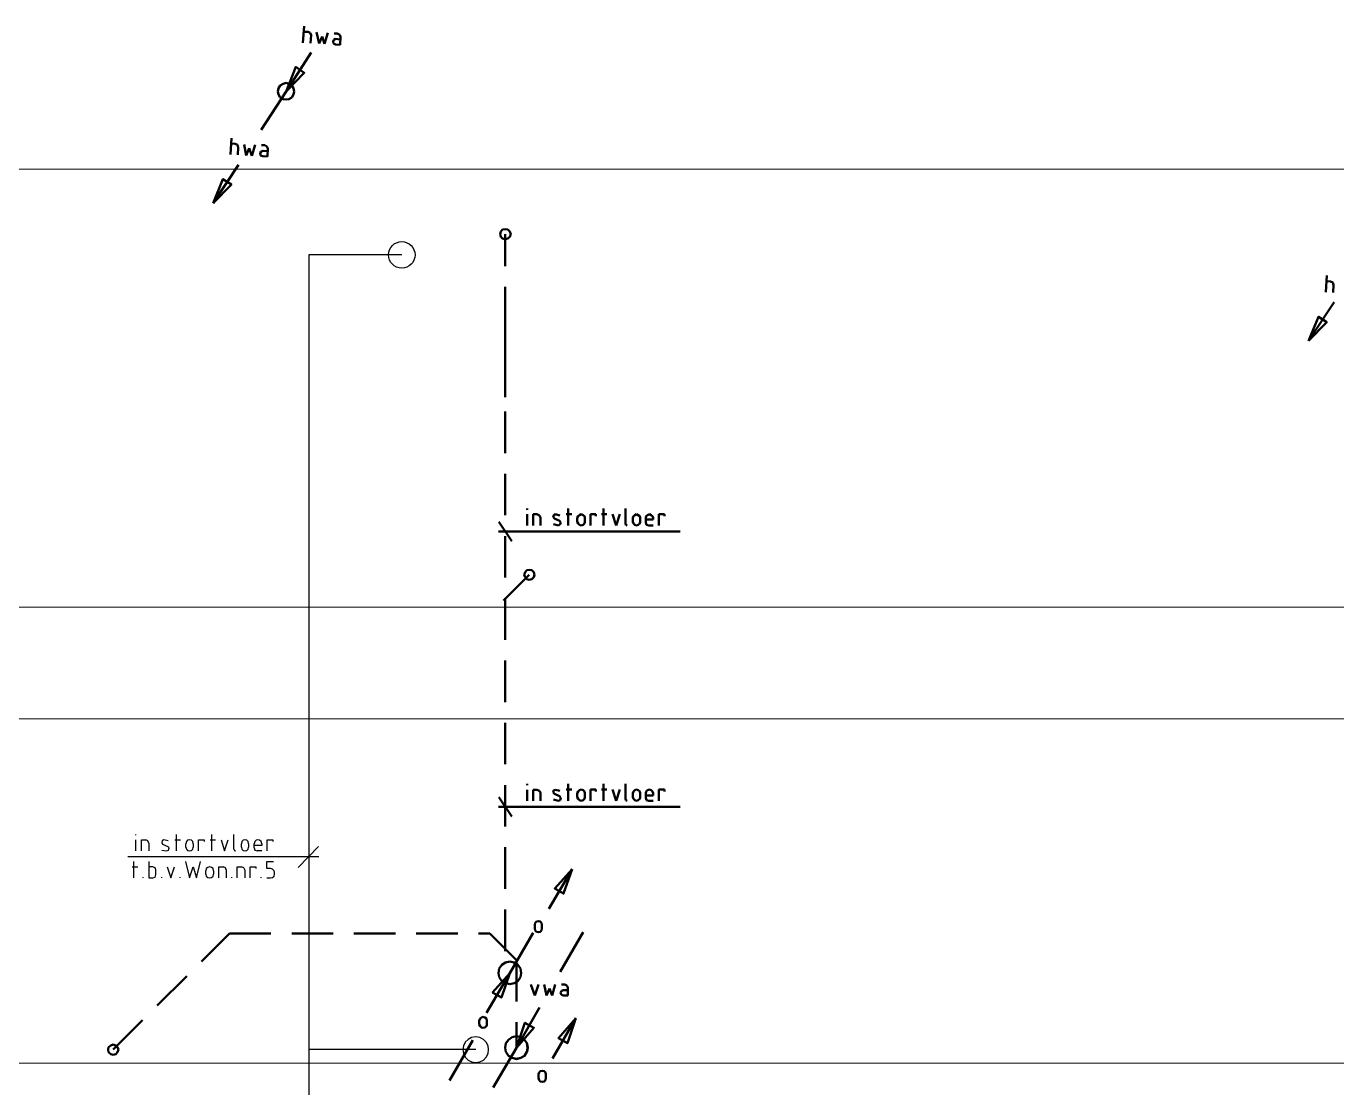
# Model space of a CAD drawing. Header units: metres. Extents: x -4.5 to 35.1, y -3.6 to 25.4.
# Drawn here: x 14.81 to 21.13, y 11.07 to 16.19 of the extents above; entities that cross this region are included whole.
import ezdxf

# ---------------------------------------------------------------- set-up
doc = ezdxf.new("R2010")
doc.units = ezdxf.units.M
doc.linetypes.add('VERDECKT2_S2', pattern=[0.27, 0.2, -0.07])
doc.layers.add('New_A Stramien', color=7, linetype='Continuous', lineweight=13)
doc.layers.add('Standard', color=7, linetype='Continuous', lineweight=25)

msp = doc.modelspace()

# ---------------------------------------------------------------- linework, layer by layer
at = {"layer": 'New_A Stramien', "color": 252, "linetype": 'Continuous', "lineweight": 13}
for p, q in [((-2.89, 15.5), (25.9, 15.5)), ((-2.89, 15.5), (25.9, 15.5)), ((-2.8287, 12.85), (25.9613, 12.85)), ((-2.8287, 12.85), (25.9613, 12.85))]:
    msp.add_line(p, q, dxfattribs=at)
at = {"layer": 'Standard', "color": 4, "linetype": 'Continuous', "lineweight": 50}
for p, q in [((16.148, 16.1085), (16.1541, 16.1881)), ((16.1521, 16.1616), (16.1725, 16.1616)), ((16.1827, 16.1554), (16.1725, 16.1616)), ((16.1868, 16.1452), (16.1827, 16.1554)), ((16.1868, 16.1452), (16.1847, 16.1064)), ((16.2133, 16.1595), (16.2255, 16.1044)), ((16.2255, 16.1044), (16.2398, 16.1391)), ((16.2398, 16.1391), (16.2521, 16.1024)), ((16.2521, 16.1024), (16.2684, 16.1554)), ((16.297, 16.1228), (16.2929, 16.1146)), ((16.2929, 16.1146), (16.2949, 16.1044)), ((16.3051, 16.1268), (16.297, 16.1228)), ((16.299, 16.1534), (16.3133, 16.1534)), ((16.3051, 16.1268), (16.3276, 16.1248)), ((16.3255, 16.1473), (16.3133, 16.1534)), ((16.3296, 16.1371), (16.3255, 16.1473)), ((16.3296, 16.1371), (16.3276, 16.0983)), ((16.0663, 15.8738), (16.1868, 16.0616)), ((16.2949, 16.1044), (16.3051, 16.1003)), ((16.3276, 16.0983), (16.3051, 16.1003)), ((15.9459, 15.6881), (16.0663, 15.8738)), ((16.0296, 15.8901), (16.0276, 15.8738)), ((16.0276, 15.8738), (16.0296, 15.8595)), ((16.0378, 15.9024), (16.0296, 15.8901)), ((16.0296, 15.8595), (16.0378, 15.8452)), ((16.052, 15.9105), (16.0378, 15.9024)), ((16.0663, 15.9146), (16.052, 15.9105)), ((16.0806, 15.9105), (16.0663, 15.9146)), ((16.0949, 15.9024), (16.0806, 15.9105)), ((16.1031, 15.8901), (16.0949, 15.9024)), ((16.0949, 15.8452), (16.1031, 15.8595)), ((16.1051, 15.8738), (16.1031, 15.8901)), ((16.1031, 15.8595), (16.1051, 15.8738)), ((16.0378, 15.8452), (16.052, 15.837)), ((16.052, 15.837), (16.0663, 15.835)), ((16.0663, 15.835), (16.0806, 15.837)), ((16.0806, 15.837), (16.0949, 15.8452)), ((15.799, 15.5697), (15.8031, 15.6493)), ((15.801, 15.6228), (15.8214, 15.6207)), ((15.8317, 15.6166), (15.8214, 15.6207)), ((15.8357, 15.6044), (15.8317, 15.6166)), ((15.8357, 15.6044), (15.8337, 15.5676)), ((15.8643, 15.6187), (15.8745, 15.5656)), ((15.8745, 15.5656), (15.8888, 15.6003)), ((15.8888, 15.6003), (15.901, 15.5636)), ((15.901, 15.5636), (15.9174, 15.6166)), ((15.948, 15.6146), (15.9643, 15.6146)), ((15.9745, 15.6085), (15.9643, 15.6146)), ((15.9786, 15.5982), (15.9745, 15.6085)), ((15.9459, 15.584), (15.9418, 15.5758)), ((15.9418, 15.5758), (15.9439, 15.5656)), ((15.9439, 15.5656), (15.9541, 15.5615)), ((15.9561, 15.588), (15.9459, 15.584)), ((15.9765, 15.5595), (15.9541, 15.5615)), ((15.9561, 15.588), (15.9786, 15.586)), ((15.9786, 15.5982), (15.9765, 15.5595)), ((15.7153, 15.335), (15.8378, 15.5207)), ((21.0778, 14.9069), (21.0819, 14.9865)), ((21.0799, 14.9599), (21.1003, 14.9579)), ((21.1105, 14.9538), (21.1003, 14.9579)), ((21.1146, 14.9416), (21.1105, 14.9538)), ((21.1146, 14.9416), (21.1125, 14.9048)), ((20.9942, 14.6722), (21.1166, 14.8579))]:
    msp.add_line(p, q, dxfattribs=at)
at = {"layer": 'Standard', "color": 32, "linetype": 'Continuous', "lineweight": 50}
for p, q in [((17.0981, 15.1861), (17.1022, 15.1983)), ((17.1022, 15.1983), (17.0981, 15.1861)), ((17.1022, 15.1738), (17.0981, 15.1861)), ((17.0981, 15.1861), (17.1022, 15.1738)), ((17.1022, 15.1983), (17.1103, 15.2085)), ((17.1103, 15.2085), (17.1022, 15.1983)), ((17.1103, 15.1657), (17.1022, 15.1738)), ((17.1022, 15.1738), (17.1103, 15.1657)), ((17.1103, 15.2085), (17.1226, 15.2106)), ((17.1226, 15.2106), (17.1103, 15.2085)), ((17.1226, 15.1616), (17.1103, 15.1657)), ((17.1103, 15.1657), (17.1226, 15.1616)), ((17.1226, 15.2106), (17.1348, 15.2085)), ((17.1348, 15.2085), (17.1226, 15.2106)), ((17.1348, 15.1657), (17.1226, 15.1616)), ((17.1226, 15.1616), (17.1348, 15.1657)), ((17.1348, 15.2085), (17.145, 15.1983)), ((17.145, 15.1983), (17.1348, 15.2085)), ((17.145, 15.1738), (17.1348, 15.1657)), ((17.1348, 15.1657), (17.145, 15.1738)), ((17.145, 15.1983), (17.1491, 15.1861)), ((17.1491, 15.1861), (17.145, 15.1983)), ((17.1491, 15.1861), (17.145, 15.1738)), ((17.145, 15.1738), (17.1491, 15.1861)), ((17.1226, 14.8716), (17.1226, 14.4002)), ((17.2287, 13.8573), (17.2287, 13.8634)), ((17.2287, 13.7818), (17.2287, 13.8369)), ((17.2573, 13.7818), (17.2573, 13.8369)), ((17.2573, 13.8369), (17.2757, 13.8369)), ((17.2879, 13.8308), (17.2757, 13.8369)), ((17.3573, 13.8328), (17.3532, 13.8226)), ((17.3655, 13.8369), (17.3573, 13.8328)), ((17.3859, 13.8308), (17.3655, 13.8369)), ((17.4165, 13.8369), (17.443, 13.8369)), ((17.4267, 13.7818), (17.4267, 13.8634)), ((17.4798, 13.8328), (17.4736, 13.8267)), ((17.4879, 13.8369), (17.4798, 13.8328)), ((17.4981, 13.8328), (17.4879, 13.8369)), ((17.5042, 13.8267), (17.4981, 13.8328)), ((17.5328, 13.7818), (17.5328, 13.8369)), ((17.5328, 13.8369), (17.5593, 13.8369)), ((17.5593, 13.8369), (17.5593, 13.8267)), ((17.5859, 13.8369), (17.6124, 13.8369)), ((17.5961, 13.7818), (17.5961, 13.8634)), ((17.6389, 13.8369), (17.6573, 13.7818)), ((17.6573, 13.7818), (17.6757, 13.8369)), ((17.7022, 13.792), (17.7022, 13.8634)), ((17.7471, 13.8328), (17.741, 13.8267)), ((17.7553, 13.8369), (17.7471, 13.8328)), ((17.7634, 13.8328), (17.7553, 13.8369)), ((17.7716, 13.8267), (17.7634, 13.8328)), ((17.8083, 13.8328), (17.8022, 13.8267)), ((17.8185, 13.8369), (17.8083, 13.8328)), ((17.8267, 13.8328), (17.8185, 13.8369)), ((17.8328, 13.8267), (17.8267, 13.8328)), ((17.8634, 13.7818), (17.8634, 13.8369)), ((17.8634, 13.8369), (17.8899, 13.8369)), ((17.8899, 13.8369), (17.8899, 13.8267)), ((17.092, 13.8002), (17.1552, 13.7063)), ((17.292, 13.8206), (17.2879, 13.8308)), ((17.292, 13.8206), (17.292, 13.7818)), ((17.3532, 13.8226), (17.3593, 13.8165)), ((17.3552, 13.7879), (17.3797, 13.7818)), ((17.3593, 13.8165), (17.3838, 13.8042)), ((17.3797, 13.7818), (17.3879, 13.7879)), ((17.3899, 13.7961), (17.3838, 13.8042)), ((17.3879, 13.7879), (17.3899, 13.7961)), ((17.4736, 13.8267), (17.4696, 13.8185)), ((17.4696, 13.8002), (17.4696, 13.8185)), ((17.4696, 13.8002), (17.4736, 13.792)), ((17.4736, 13.792), (17.4798, 13.7859)), ((17.4798, 13.7859), (17.4879, 13.7818)), ((17.4879, 13.7818), (17.4981, 13.7859)), ((17.4981, 13.7859), (17.5042, 13.792)), ((17.5063, 13.8185), (17.5042, 13.8267)), ((17.5042, 13.792), (17.5063, 13.8002)), ((17.5063, 13.8185), (17.5063, 13.8002)), ((17.7022, 13.792), (17.7042, 13.7859)), ((17.7042, 13.7859), (17.7104, 13.7818)), ((17.741, 13.8267), (17.7369, 13.8185)), ((17.7369, 13.8002), (17.7369, 13.8185)), ((17.7369, 13.8002), (17.741, 13.792)), ((17.741, 13.792), (17.7471, 13.7859)), ((17.7471, 13.7859), (17.7553, 13.7818)), ((17.7553, 13.7818), (17.7634, 13.7859)), ((17.7634, 13.7859), (17.7716, 13.792)), ((17.7736, 13.8185), (17.7716, 13.8267)), ((17.7716, 13.792), (17.7736, 13.8002)), ((17.7736, 13.8185), (17.7736, 13.8002)), ((17.8022, 13.8267), (17.8002, 13.8185)), ((17.8002, 13.7961), (17.8002, 13.8185)), ((17.8349, 13.8104), (17.8002, 13.8104)), ((17.8002, 13.7961), (17.8042, 13.7859)), ((17.8042, 13.7859), (17.8144, 13.7818)), ((17.8349, 13.7818), (17.8144, 13.7818)), ((17.8349, 13.8185), (17.8328, 13.8267)), ((17.8349, 13.8185), (17.8349, 13.8104)), ((17.0899, 13.7532), (17.9655, 13.7532)), ((17.2182, 13.557), (17.2141, 13.5447)), ((17.2141, 13.5447), (17.2182, 13.5325)), ((17.2263, 13.5672), (17.2182, 13.557)), ((17.2182, 13.5325), (17.2263, 13.5243)), ((17.2386, 13.5692), (17.2263, 13.5672)), ((17.2263, 13.5243), (17.2386, 13.5202)), ((17.2508, 13.5672), (17.2386, 13.5692)), ((17.2386, 13.5202), (17.2508, 13.5243)), ((17.261, 13.557), (17.2508, 13.5672)), ((17.2508, 13.5243), (17.261, 13.5325)), ((17.2631, 13.5447), (17.261, 13.557)), ((17.261, 13.5325), (17.2631, 13.5447)), ((17.2287, 12.5307), (17.2287, 12.5369)), ((17.2287, 12.4552), (17.2287, 12.5083)), ((17.2573, 12.4552), (17.2573, 12.5083)), ((17.2573, 12.5083), (17.2757, 12.5083)), ((17.2879, 12.5042), (17.2757, 12.5083)), ((17.3573, 12.5062), (17.3532, 12.496)), ((17.3655, 12.5083), (17.3573, 12.5062)), ((17.3859, 12.5042), (17.3655, 12.5083)), ((17.4165, 12.5103), (17.443, 12.5103)), ((17.4267, 12.4552), (17.4267, 12.5369)), ((17.4798, 12.5062), (17.4736, 12.5001)), ((17.4879, 12.5103), (17.4798, 12.5062)), ((17.4981, 12.5062), (17.4879, 12.5103)), ((17.5042, 12.5001), (17.4981, 12.5062)), ((17.5328, 12.4552), (17.5328, 12.5103)), ((17.5328, 12.5103), (17.5593, 12.5103)), ((17.5593, 12.5103), (17.5593, 12.5001)), ((17.5859, 12.5103), (17.6124, 12.5103)), ((17.5961, 12.4552), (17.5961, 12.5369)), ((17.6389, 12.5103), (17.6573, 12.4552)), ((17.6573, 12.4552), (17.6757, 12.5103)), ((17.7022, 12.4654), (17.7022, 12.5369)), ((17.7471, 12.5062), (17.741, 12.5001)), ((17.7553, 12.5103), (17.7471, 12.5062)), ((17.7634, 12.5062), (17.7553, 12.5103)), ((17.7716, 12.5001), (17.7634, 12.5062)), ((17.8083, 12.5062), (17.8022, 12.5001)), ((17.8185, 12.5103), (17.8083, 12.5062)), ((17.8267, 12.5062), (17.8185, 12.5103)), ((17.8328, 12.5001), (17.8267, 12.5062)), ((17.8634, 12.4552), (17.8634, 12.5103)), ((17.8634, 12.5103), (17.8899, 12.5103)), ((17.8899, 12.5103), (17.8899, 12.5001)), ((17.092, 12.4736), (17.1552, 12.3797)), ((17.292, 12.494), (17.2879, 12.5042)), ((17.292, 12.494), (17.292, 12.4552)), ((17.3532, 12.496), (17.3593, 12.4899)), ((17.3552, 12.4613), (17.3797, 12.4552)), ((17.3593, 12.4899), (17.3838, 12.4777)), ((17.3797, 12.4552), (17.3879, 12.4593)), ((17.3899, 12.4695), (17.3838, 12.4777)), ((17.3879, 12.4593), (17.3899, 12.4695)), ((17.4736, 12.5001), (17.4696, 12.492)), ((17.4696, 12.4736), (17.4696, 12.492)), ((17.4696, 12.4736), (17.4736, 12.4654)), ((17.4736, 12.4654), (17.4798, 12.4593)), ((17.4798, 12.4593), (17.4879, 12.4552)), ((17.4879, 12.4552), (17.4981, 12.4593)), ((17.4981, 12.4593), (17.5042, 12.4654)), ((17.5063, 12.492), (17.5042, 12.5001)), ((17.5042, 12.4654), (17.5063, 12.4736)), ((17.5063, 12.492), (17.5063, 12.4736)), ((17.7022, 12.4654), (17.7042, 12.4593)), ((17.7042, 12.4593), (17.7104, 12.4552)), ((17.741, 12.5001), (17.7369, 12.492)), ((17.7369, 12.4736), (17.7369, 12.492)), ((17.7369, 12.4736), (17.741, 12.4654)), ((17.741, 12.4654), (17.7471, 12.4593)), ((17.7471, 12.4593), (17.7553, 12.4552)), ((17.7553, 12.4552), (17.7634, 12.4593)), ((17.7634, 12.4593), (17.7716, 12.4654)), ((17.7736, 12.492), (17.7716, 12.5001)), ((17.7716, 12.4654), (17.7736, 12.4736)), ((17.7736, 12.492), (17.7736, 12.4736)), ((17.8022, 12.5001), (17.8002, 12.492)), ((17.8002, 12.4695), (17.8002, 12.492)), ((17.8349, 12.4818), (17.8002, 12.4818)), ((17.8002, 12.4695), (17.8042, 12.4593)), ((17.8042, 12.4593), (17.8144, 12.4552)), ((17.8349, 12.4552), (17.8144, 12.4552)), ((17.8349, 12.492), (17.8328, 12.5001)), ((17.8349, 12.492), (17.8349, 12.4818)), ((17.0899, 12.4266), (17.9655, 12.4266)), ((17.4447, 12.1266), (17.3324, 11.9348)), ((17.2732, 11.8736), (17.2671, 11.8675)), ((17.2834, 11.8756), (17.2732, 11.8736)), ((17.2916, 11.8736), (17.2834, 11.8756)), ((17.2977, 11.8675), (17.2916, 11.8736)), ((17.2573, 11.8196), (17.1451, 11.6257)), ((17.2671, 11.8675), (17.2651, 11.8573)), ((17.2651, 11.8409), (17.2651, 11.8573)), ((17.2651, 11.8409), (17.2671, 11.8307)), ((17.2671, 11.8307), (17.2732, 11.8246)), ((17.2732, 11.8246), (17.2834, 11.8225)), ((17.2834, 11.8225), (17.2916, 11.8246)), ((17.2916, 11.8246), (17.2977, 11.8307)), ((17.2998, 11.8573), (17.2977, 11.8675)), ((17.2977, 11.8307), (17.2998, 11.8409)), ((17.2998, 11.8573), (17.2998, 11.8409)), ((17.3873, 11.6311), (17.4975, 11.8229)), ((17.1451, 11.6257), (17.0328, 11.4339)), ((17.094, 11.6482), (17.09, 11.6257)), ((17.09, 11.6257), (17.094, 11.6053)), ((17.1063, 11.6645), (17.094, 11.6482)), ((17.1247, 11.6768), (17.1063, 11.6645)), ((17.1451, 11.6809), (17.1247, 11.6768)), ((17.1655, 11.6768), (17.1451, 11.6809)), ((17.1838, 11.6645), (17.1655, 11.6768)), ((17.1961, 11.6482), (17.1838, 11.6645)), ((17.2002, 11.6257), (17.1961, 11.6482)), ((17.1961, 11.6053), (17.2002, 11.6257)), ((17.094, 11.6053), (17.1063, 11.587)), ((17.1063, 11.587), (17.1247, 11.5768)), ((17.1247, 11.5768), (17.1451, 11.5727)), ((17.1451, 11.5727), (17.1655, 11.5768)), ((17.1655, 11.5768), (17.1838, 11.587)), ((17.1838, 11.587), (17.1961, 11.6053)), ((17.2464, 11.5699), (17.2648, 11.5168)), ((17.2648, 11.5168), (17.2832, 11.5699)), ((17.3097, 11.5699), (17.322, 11.5168)), ((17.3485, 11.5168), (17.3628, 11.5699)), ((17.3934, 11.5699), (17.4097, 11.5699)), ((17.4199, 11.5658), (17.4097, 11.5699)), ((17.424, 11.5556), (17.4199, 11.5658)), ((17.322, 11.5168), (17.3362, 11.5515)), ((17.3362, 11.5515), (17.3485, 11.5168)), ((17.3934, 11.5393), (17.3893, 11.5311)), ((17.3893, 11.5311), (17.3934, 11.5209)), ((17.4036, 11.5433), (17.3934, 11.5393)), ((17.3934, 11.5209), (17.4036, 11.5168)), ((17.4036, 11.5433), (17.424, 11.5433)), ((17.424, 11.5168), (17.4036, 11.5168)), ((17.424, 11.5556), (17.424, 11.5168)), ((17.177, 11.2658), (17.2873, 11.4597)), ((17.0015, 11.406), (16.9975, 11.3958)), ((16.9975, 11.3775), (16.9975, 11.3958)), ((16.9975, 11.3775), (17.0015, 11.3693)), ((17.0077, 11.4122), (17.0015, 11.406)), ((17.0015, 11.3693), (17.0077, 11.3632)), ((17.0158, 11.4142), (17.0077, 11.4122)), ((17.024, 11.4122), (17.0158, 11.4142)), ((17.0322, 11.406), (17.024, 11.4122)), ((17.024, 11.3632), (17.0322, 11.3693)), ((17.0342, 11.3958), (17.0322, 11.406)), ((17.0322, 11.3693), (17.0342, 11.3775)), ((17.0342, 11.3958), (17.0342, 11.3775)), ((17.463, 11.4078), (17.3507, 11.2139)), ((17.0077, 11.3632), (17.0158, 11.3612)), ((17.0158, 11.3612), (17.024, 11.3632)), ((17.1566, 11.3168), (17.1383, 11.3046)), ((17.1566, 11.3168), (17.1383, 11.3046)), ((17.177, 11.3209), (17.1566, 11.3168)), ((17.177, 11.3209), (17.1566, 11.3168)), ((17.1975, 11.3168), (17.177, 11.3209)), ((17.1975, 11.3168), (17.177, 11.3209)), ((17.2158, 11.3046), (17.1975, 11.3168)), ((17.2158, 11.3046), (17.1975, 11.3168)), ((15.2116, 11.2688), (15.2095, 11.2565)), ((15.2095, 11.2565), (15.2116, 11.2443)), ((15.2218, 11.2769), (15.2116, 11.2688)), ((15.2116, 11.2443), (15.2218, 11.2341)), ((15.234, 11.281), (15.2218, 11.2769)), ((15.2462, 11.2769), (15.234, 11.281)), ((15.2544, 11.2688), (15.2462, 11.2769)), ((15.2462, 11.2341), (15.2544, 11.2443)), ((15.2585, 11.2565), (15.2544, 11.2688)), ((15.2544, 11.2443), (15.2585, 11.2565)), ((16.9668, 11.302), (16.8546, 11.1081)), ((17.0648, 11.074), (17.177, 11.2658)), ((17.126, 11.2882), (17.122, 11.2658)), ((17.126, 11.2862), (17.122, 11.2658)), ((17.122, 11.2658), (17.126, 11.2454)), ((17.122, 11.2658), (17.126, 11.2454)), ((17.1383, 11.3046), (17.126, 11.2862)), ((17.1383, 11.3046), (17.126, 11.2882)), ((17.126, 11.2454), (17.1383, 11.227)), ((17.126, 11.2454), (17.1383, 11.227)), ((17.2281, 11.2862), (17.2158, 11.3046)), ((17.2261, 11.2882), (17.2158, 11.3046)), ((17.2158, 11.227), (17.2281, 11.2454)), ((17.2158, 11.227), (17.2261, 11.2454)), ((17.2301, 11.2658), (17.2261, 11.2882)), ((17.2261, 11.2454), (17.2301, 11.2658)), ((17.2322, 11.2658), (17.2281, 11.2862)), ((17.2281, 11.2454), (17.2322, 11.2658)), ((15.2218, 11.2341), (15.234, 11.232)), ((15.234, 11.232), (15.2462, 11.2341)), ((17.1383, 11.227), (17.1566, 11.2168)), ((17.1383, 11.227), (17.1566, 11.2168)), ((17.1566, 11.2168), (17.177, 11.2107)), ((17.1566, 11.2168), (17.177, 11.2127)), ((17.177, 11.2107), (17.1975, 11.2168)), ((17.177, 11.2127), (17.1975, 11.2168)), ((17.1975, 11.2168), (17.2158, 11.227)), ((17.1975, 11.2168), (17.2158, 11.227)), ((17.2854, 11.1466), (17.2834, 11.1384)), ((17.2834, 11.12), (17.2834, 11.1384)), ((17.2834, 11.12), (17.2854, 11.1098)), ((17.2915, 11.1527), (17.2854, 11.1466)), ((17.3018, 11.1547), (17.2915, 11.1527)), ((17.3099, 11.1527), (17.3018, 11.1547)), ((17.316, 11.1466), (17.3099, 11.1527)), ((17.3181, 11.1384), (17.316, 11.1466)), ((17.316, 11.1098), (17.3181, 11.12)), ((17.3181, 11.1384), (17.3181, 11.12)), ((17.2854, 11.1098), (17.2915, 11.1037)), ((17.2915, 11.1037), (17.3018, 11.1016)), ((17.3018, 11.1016), (17.3099, 11.1037)), ((17.3099, 11.1037), (17.316, 11.1098))]:
    msp.add_line(p, q, dxfattribs=at)
at = {"layer": 'Standard', "color": 32, "linetype": 'VERDECKT2_S2', "lineweight": 50}
for p, q in [((17.1226, 11.7315), (17.1226, 15.1861)), ((17.2386, 13.5447), (17.1141, 13.4202)), ((15.234, 11.2565), (15.7938, 11.8164)), ((15.7938, 11.8164), (17.0491, 11.8164)), ((17.0491, 11.8164), (17.177, 11.6885)), ((17.177, 11.6885), (17.177, 11.2658))]:
    msp.add_line(p, q, dxfattribs=at)
at = {"layer": 'Standard', "color": 202, "linetype": 'Continuous', "lineweight": 25}
for p, q in [((16.624, 15.086), (16.1769, 15.086)), ((16.1769, 15.086), (16.1769, 8.8321)), ((15.3432, 12.2899), (15.3432, 12.294)), ((15.3432, 12.2144), (15.3432, 12.2674)), ((15.3698, 12.2144), (15.3698, 12.2674)), ((15.3698, 12.2674), (15.3902, 12.2674)), ((15.4004, 12.2634), (15.3902, 12.2674)), ((15.4045, 12.2511), (15.4004, 12.2634)), ((15.4698, 12.2634), (15.4677, 12.2552)), ((15.4677, 12.2552), (15.4718, 12.247)), ((15.4779, 12.2674), (15.4698, 12.2634)), ((15.4983, 12.2634), (15.4779, 12.2674)), ((15.531, 12.2674), (15.5575, 12.2674)), ((15.5392, 12.2144), (15.5392, 12.294)), ((15.5861, 12.2593), (15.5841, 12.2491)), ((15.5922, 12.2654), (15.5861, 12.2593)), ((15.6024, 12.2674), (15.5922, 12.2654)), ((15.6106, 12.2654), (15.6024, 12.2674)), ((15.6167, 12.2593), (15.6106, 12.2654)), ((15.6188, 12.2491), (15.6167, 12.2593)), ((15.6453, 12.2144), (15.6453, 12.2674)), ((15.6453, 12.2674), (15.6718, 12.2674)), ((15.6718, 12.2674), (15.6718, 12.2593)), ((15.7004, 12.2674), (15.7269, 12.2674)), ((15.7086, 12.2144), (15.7086, 12.294)), ((15.7535, 12.2674), (15.7698, 12.2144)), ((15.7698, 12.2144), (15.7882, 12.2674)), ((15.8147, 12.2226), (15.8147, 12.294)), ((15.8535, 12.2593), (15.8514, 12.2491)), ((15.8596, 12.2654), (15.8535, 12.2593)), ((15.8698, 12.2674), (15.8596, 12.2654)), ((15.878, 12.2654), (15.8698, 12.2674)), ((15.8841, 12.2593), (15.878, 12.2654)), ((15.8861, 12.2491), (15.8841, 12.2593)), ((15.9167, 12.2593), (15.9127, 12.2491)), ((15.9229, 12.2654), (15.9167, 12.2593)), ((15.931, 12.2674), (15.9229, 12.2654)), ((15.9392, 12.2654), (15.931, 12.2674)), ((15.9473, 12.2593), (15.9392, 12.2654)), ((15.9494, 12.2491), (15.9473, 12.2593)), ((15.9759, 12.2144), (15.9759, 12.2674)), ((15.9759, 12.2674), (16.0025, 12.2674)), ((16.0025, 12.2674), (16.0025, 12.2593)), ((15.4045, 12.2511), (15.4045, 12.2144)), ((15.4677, 12.2185), (15.4922, 12.2144)), ((15.4718, 12.247), (15.4963, 12.2348)), ((15.4922, 12.2144), (15.5004, 12.2185)), ((15.5024, 12.2287), (15.4963, 12.2348)), ((15.5004, 12.2185), (15.5024, 12.2287)), ((15.5841, 12.2328), (15.5841, 12.2491)), ((15.5841, 12.2328), (15.5861, 12.2226)), ((15.5861, 12.2226), (15.5922, 12.2164)), ((15.5922, 12.2164), (15.6024, 12.2144)), ((15.6024, 12.2144), (15.6106, 12.2164)), ((15.6106, 12.2164), (15.6167, 12.2226)), ((15.6167, 12.2226), (15.6188, 12.2328)), ((15.6188, 12.2491), (15.6188, 12.2328)), ((15.8147, 12.2226), (15.8188, 12.2164)), ((15.8188, 12.2164), (15.8249, 12.2144)), ((15.8514, 12.2328), (15.8514, 12.2491)), ((15.8514, 12.2328), (15.8535, 12.2226)), ((15.8535, 12.2226), (15.8596, 12.2164)), ((15.8596, 12.2164), (15.8698, 12.2144)), ((15.8698, 12.2144), (15.878, 12.2164)), ((15.878, 12.2164), (15.8841, 12.2226)), ((15.8841, 12.2226), (15.8861, 12.2328)), ((15.8861, 12.2491), (15.8861, 12.2328)), ((15.9127, 12.2287), (15.9127, 12.2491)), ((15.9494, 12.2409), (15.9127, 12.2409)), ((15.9127, 12.2287), (15.9167, 12.2185)), ((15.9167, 12.2185), (15.9269, 12.2144)), ((15.9494, 12.2144), (15.9269, 12.2144)), ((15.9494, 12.2491), (15.9494, 12.2409)), ((16.2225, 12.2348), (16.1246, 12.1348)), ((16.2249, 12.1858), (15.3045, 12.1858)), ((15.3249, 12.1368), (15.3514, 12.1368)), ((15.333, 12.0838), (15.333, 12.1634)), ((15.4045, 12.1634), (15.4045, 12.0838)), ((15.4249, 12.1368), (15.4045, 12.1368)), ((15.4351, 12.1328), (15.4249, 12.1368)), ((15.4392, 12.1226), (15.4351, 12.1328)), ((15.4943, 12.1368), (15.5106, 12.0838)), ((15.5106, 12.0838), (15.529, 12.1368)), ((15.582, 12.1634), (15.6004, 12.0838)), ((15.6004, 12.0838), (15.6188, 12.1368)), ((15.6188, 12.1368), (15.6351, 12.0838)), ((15.6351, 12.0838), (15.6535, 12.1634)), ((15.682, 12.1287), (15.68, 12.1185)), ((15.6902, 12.1348), (15.682, 12.1287)), ((15.6984, 12.1368), (15.6902, 12.1348)), ((15.7065, 12.1348), (15.6984, 12.1368)), ((15.7147, 12.1287), (15.7065, 12.1348)), ((15.7167, 12.1185), (15.7147, 12.1287)), ((15.7433, 12.0838), (15.7433, 12.1368)), ((15.7433, 12.1368), (15.7637, 12.1368)), ((15.7739, 12.1328), (15.7637, 12.1368)), ((15.778, 12.1226), (15.7739, 12.1328)), ((15.831, 12.0838), (15.831, 12.1368)), ((15.831, 12.1368), (15.8514, 12.1368)), ((15.8637, 12.1328), (15.8514, 12.1368)), ((15.8677, 12.1226), (15.8637, 12.1328)), ((15.8943, 12.0838), (15.8943, 12.1368)), ((15.8943, 12.1368), (15.9208, 12.1368)), ((15.9208, 12.1368), (15.9208, 12.1287)), ((15.9739, 12.1287), (15.9739, 12.1634)), ((15.9739, 12.1634), (16.0065, 12.1634)), ((15.9923, 12.1287), (15.9739, 12.1287)), ((16.0004, 12.1266), (15.9923, 12.1287)), ((16.0086, 12.1185), (16.0004, 12.1266)), ((15.3779, 12.0838), (15.3779, 12.0878)), ((15.4045, 12.0838), (15.4249, 12.0838)), ((15.4249, 12.0838), (15.4351, 12.0878)), ((15.4351, 12.0878), (15.4392, 12.1001)), ((15.4392, 12.1001), (15.4392, 12.1226)), ((15.4677, 12.0838), (15.4677, 12.0878)), ((15.5555, 12.0838), (15.5555, 12.0878)), ((15.68, 12.1022), (15.68, 12.1185)), ((15.68, 12.1022), (15.682, 12.0919)), ((15.682, 12.0919), (15.6902, 12.0858)), ((15.6902, 12.0858), (15.6984, 12.0838)), ((15.6984, 12.0838), (15.7065, 12.0858)), ((15.7065, 12.0858), (15.7147, 12.0919)), ((15.7147, 12.0919), (15.7167, 12.1022)), ((15.7167, 12.1185), (15.7167, 12.1022)), ((15.778, 12.1226), (15.778, 12.0838)), ((15.8045, 12.0838), (15.8045, 12.0878)), ((15.8677, 12.1226), (15.8677, 12.0838)), ((15.9473, 12.0838), (15.9473, 12.0878)), ((15.9739, 12.0838), (15.9923, 12.0838)), ((15.9923, 12.0838), (16.0004, 12.0858)), ((16.0004, 12.0858), (16.0086, 12.0919)), ((16.0106, 12.1103), (16.0086, 12.1185)), ((16.0086, 12.0919), (16.0106, 12.1022)), ((16.0106, 12.1022), (16.0106, 12.1103)), ((16.9445, 11.3055), (16.9303, 11.2933)), ((16.9445, 11.3055), (16.9303, 11.2933)), ((16.9609, 11.3157), (16.9445, 11.3055)), ((16.9609, 11.3157), (16.9445, 11.3055)), ((16.9812, 11.3177), (16.9609, 11.3157)), ((16.9812, 11.3177), (16.9609, 11.3157)), ((16.9996, 11.3157), (16.9812, 11.3177)), ((16.9996, 11.3157), (16.9812, 11.3177)), ((17.018, 11.3055), (16.9996, 11.3157)), ((17.018, 11.3055), (16.9996, 11.3157)), ((17.0303, 11.2933), (17.018, 11.3055)), ((17.0303, 11.2933), (17.018, 11.3055)), ((16.9812, 11.2565), (16.1769, 11.2565)), ((16.9221, 11.2749), (16.918, 11.2565)), ((16.9221, 11.2749), (16.918, 11.2565)), ((16.918, 11.2565), (16.9221, 11.2381)), ((16.918, 11.2565), (16.9221, 11.2381)), ((16.9303, 11.2933), (16.9221, 11.2749)), ((16.9303, 11.2933), (16.9221, 11.2749)), ((17.0405, 11.2749), (17.0303, 11.2933)), ((17.0405, 11.2749), (17.0303, 11.2933)), ((17.0425, 11.2565), (17.0405, 11.2749)), ((17.0425, 11.2565), (17.0405, 11.2749)), ((17.0405, 11.2381), (17.0425, 11.2565)), ((17.0405, 11.2381), (17.0425, 11.2565)), ((16.9221, 11.2381), (16.9303, 11.2198)), ((16.9221, 11.2381), (16.9303, 11.2198)), ((16.9303, 11.2198), (16.9445, 11.2055)), ((16.9303, 11.2198), (16.9445, 11.2055)), ((16.9445, 11.2055), (16.9609, 11.1973)), ((16.9445, 11.2055), (16.9609, 11.1973)), ((16.9609, 11.1973), (16.9812, 11.1953)), ((16.9609, 11.1973), (16.9812, 11.1953)), ((16.9812, 11.1953), (16.9996, 11.1973)), ((16.9812, 11.1953), (16.9996, 11.1973)), ((16.9996, 11.1973), (17.018, 11.2055)), ((16.9996, 11.1973), (17.018, 11.2055)), ((17.018, 11.2055), (17.0303, 11.2198)), ((17.018, 11.2055), (17.0303, 11.2198)), ((17.0303, 11.2198), (17.0405, 11.2381)), ((17.0303, 11.2198), (17.0405, 11.2381))]:
    msp.add_line(p, q, dxfattribs=at)
at = {"layer": 'Standard', "color": 252, "linetype": 'Continuous', "lineweight": 13}
for p, q in [((-4.1221, 13.3895), (26.8317, 13.3895)), ((-4.1221, 13.3895), (26.8317, 13.3895)), ((-4.1221, 11.1917), (26.8317, 11.1917)), ((-4.1221, 11.1917), (26.8317, 11.1917))]:
    msp.add_line(p, q, dxfattribs=at)
at = {"layer": 'Standard', "color": 7, "linetype": 'Continuous', "lineweight": 50}
for points in [[(16.0663, 15.8738), (16.1133, 15.9922), (16.1541, 15.9636), (16.0663, 15.8738)], [(15.7153, 15.335), (15.7623, 15.4513), (15.8031, 15.4248), (15.7153, 15.335)], [(20.9942, 14.6722), (21.0411, 14.7885), (21.0819, 14.762), (20.9942, 14.6722)], [(17.4447, 12.1266), (17.4038, 12.0083), (17.361, 12.0328), (17.4447, 12.1266)], [(17.1451, 11.6257), (17.1042, 11.5074), (17.0614, 11.5319), (17.1451, 11.6257)], [(17.177, 11.2658), (17.2179, 11.3862), (17.2607, 11.3617), (17.177, 11.2658)], [(17.463, 11.4078), (17.4222, 11.2874), (17.3793, 11.3119), (17.463, 11.4078)]]:
    msp.add_lwpolyline(points, close=True, dxfattribs=at)
at = {"layer": 'Standard', "color": 202, "linetype": 'Continuous', "lineweight": 25}
msp.add_circle((16.624, 15.086), 0.064, dxfattribs=at)

doc.saveas('drawing.dxf')
